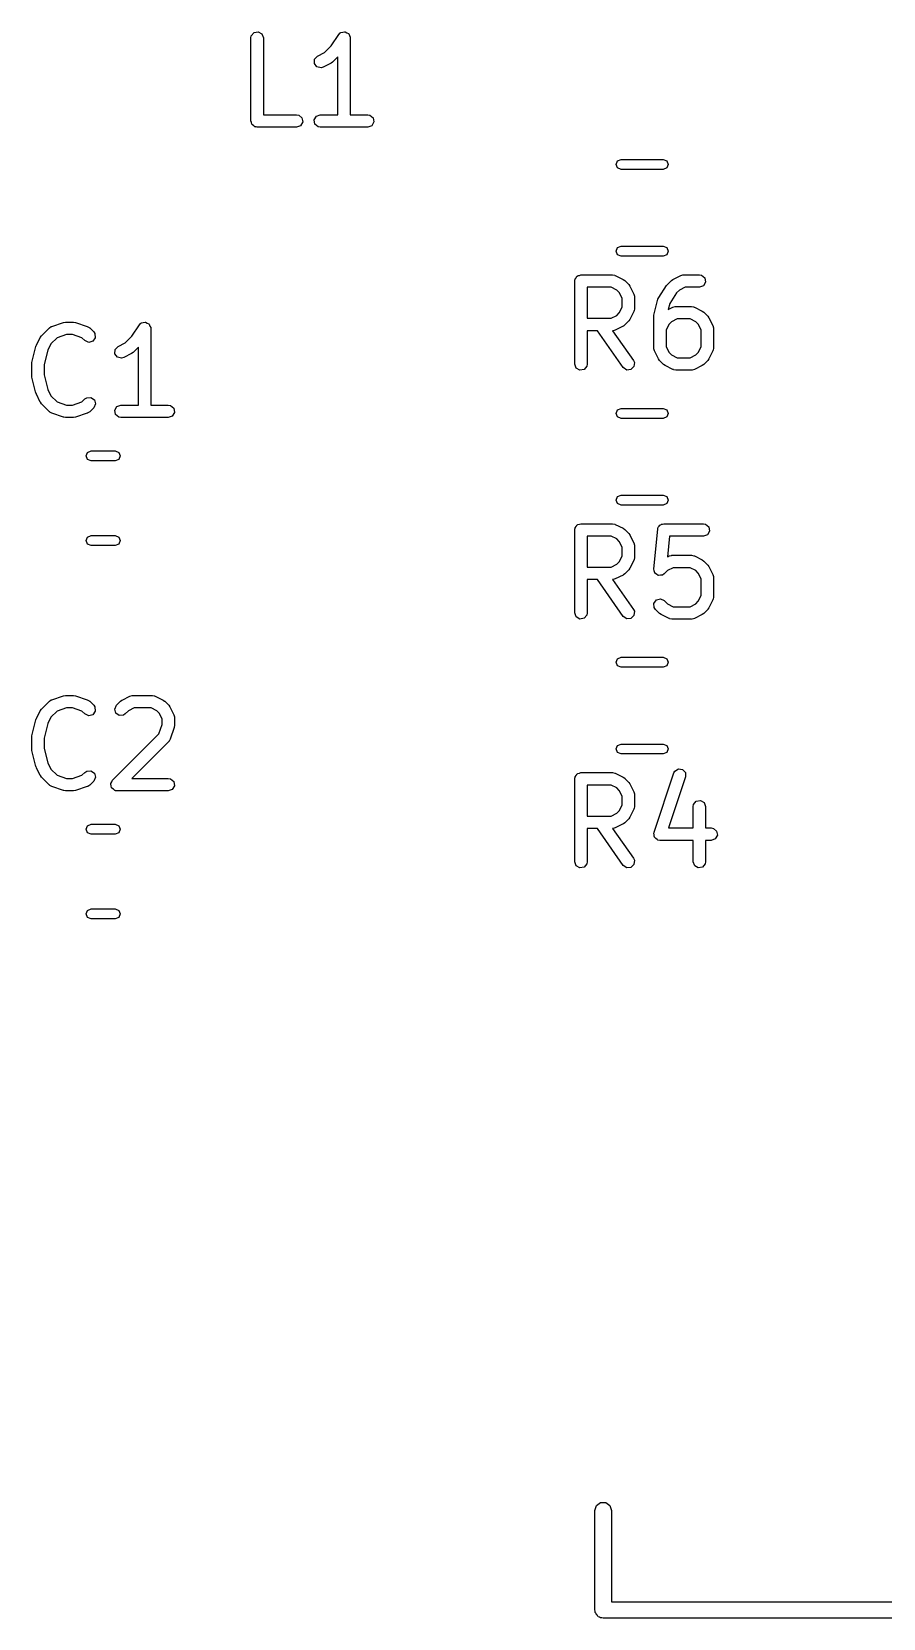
# Model space of a CAD drawing. Extents: x 176 to 201.4, y -110.5 to -70.6.
# Drawn here: x 177.14 to 187.41, y -110.5 to -91.38 of the extents above; entities that cross this region are included whole.
import ezdxf

# ---------------------------------------------------------------- set-up
doc = ezdxf.new("R2010")
doc.units = 0
doc.layers.add('BLACK', color=7, linetype='CONTINUOUS')

msp = doc.modelspace()

# ---------------------------------------------------------------- linework, layer by layer
at = {"layer": 'BLACK', "linetype": 'CONTINUOUS'}
for p, q in [((179.787, -91.4267), (179.82, -91.3874)), ((179.82, -91.3874), (179.87, -91.3785)), ((179.87, -91.3785), (179.915, -91.4042)), ((179.915, -91.4042), (179.932, -91.4524)), ((180.842, -91.4108), (180.86, -91.3919)), ((180.86, -91.3919), (180.864, -91.3907)), ((180.864, -91.3907), (180.867, -91.3874)), ((180.867, -91.3874), (180.889, -91.3836)), ((180.889, -91.3836), (180.91, -91.3775)), ((180.91, -91.3775), (180.914, -91.3793)), ((180.914, -91.3793), (180.918, -91.3785)), ((180.918, -91.3785), (180.937, -91.3894)), ((180.937, -91.3894), (180.957, -91.3981)), ((180.957, -91.3981), (180.958, -91.402)), ((180.958, -91.402), (180.962, -91.4042)), ((180.962, -91.4042), (180.97, -91.4246)), ((179.782, -91.4524), (179.787, -91.4267)), ((179.782, -92.4524), (179.782, -91.4524)), ((179.932, -91.4524), (179.932, -92.3774)), ((180.67, -91.6288), (180.751, -91.5475)), ((180.751, -91.5475), (180.842, -91.4108)), ((180.97, -91.4246), (180.979, -91.4441)), ((180.979, -91.4441), (180.978, -91.4483)), ((180.978, -91.4483), (180.98, -91.4524)), ((180.98, -91.4524), (180.98, -92.3774)), ((180.547, -91.7595), (180.55, -91.7083)), ((180.578, -91.8007), (180.547, -91.7595)), ((180.55, -91.7083), (180.586, -91.671)), ((180.586, -91.671), (180.67, -91.6288)), ((180.748, -91.7576), (180.653, -91.8052)), ((180.749, -91.7564), (180.748, -91.7576)), ((180.767, -91.7435), (180.749, -91.7564)), ((180.83, -91.6811), (180.767, -91.7435)), ((180.83, -92.3774), (180.83, -91.6811)), ((180.628, -91.8126), (180.578, -91.8007)), ((180.653, -91.8052), (180.628, -91.8126)), ((179.789, -92.4707), (179.782, -92.4524)), ((179.792, -92.4899), (179.789, -92.4707)), ((179.797, -92.4942), (179.792, -92.4899)), ((179.8, -92.5006), (179.797, -92.4942)), ((179.817, -92.5103), (179.8, -92.5006)), ((179.831, -92.5229), (179.817, -92.5103)), ((179.841, -92.5246), (179.831, -92.5229)), ((179.844, -92.5262), (179.841, -92.5246)), ((179.847, -92.5257), (179.844, -92.5262)), ((179.857, -92.5274), (179.847, -92.5257)), ((180.333, -92.5274), (179.857, -92.5274)), ((179.932, -92.3774), (180.333, -92.3774)), ((180.333, -92.3774), (180.359, -92.3819)), ((180.382, -92.5098), (180.333, -92.5274)), ((180.359, -92.3819), (180.398, -92.4149)), ((180.407, -92.4654), (180.382, -92.5098)), ((180.398, -92.4149), (180.407, -92.4654)), ((180.545, -92.4394), (180.571, -92.3949)), ((180.554, -92.4899), (180.545, -92.4394)), ((180.593, -92.5229), (180.554, -92.4899)), ((180.571, -92.3949), (180.619, -92.3774)), ((180.619, -92.5274), (180.593, -92.5229)), ((180.619, -92.3774), (180.83, -92.3774)), ((181.19, -92.5274), (180.619, -92.5274)), ((180.98, -92.3774), (181.19, -92.3774)), ((181.19, -92.3774), (181.216, -92.3819)), ((181.239, -92.5098), (181.19, -92.5274)), ((181.216, -92.3819), (181.255, -92.4149)), ((181.264, -92.4654), (181.239, -92.5098)), ((181.255, -92.4149), (181.264, -92.4654)), ((184.185, -92.9775), (184.203, -92.9351)), ((184.203, -92.9351), (184.245, -92.9175)), ((184.245, -92.9175), (184.755, -92.9175)), ((184.755, -92.9175), (184.797, -92.9351)), ((184.797, -92.9351), (184.815, -92.9775)), ((184.203, -93.0199), (184.185, -92.9775)), ((184.245, -93.0375), (184.203, -93.0199)), ((184.755, -93.0375), (184.245, -93.0375)), ((184.797, -93.0199), (184.755, -93.0375)), ((184.815, -92.9775), (184.797, -93.0199)), ((184.185, -94.0225), (184.203, -93.9801)), ((184.203, -94.0649), (184.185, -94.0225)), ((184.203, -93.9801), (184.245, -93.9625)), ((184.245, -94.0825), (184.203, -94.0649)), ((184.245, -93.9625), (184.755, -93.9625)), ((184.755, -94.0825), (184.245, -94.0825)), ((184.755, -93.9625), (184.797, -93.9801)), ((184.797, -94.0649), (184.755, -94.0825)), ((184.797, -93.9801), (184.815, -94.0225)), ((184.815, -94.0225), (184.797, -94.0649)), ((183.687, -94.3824), (183.689, -94.3726)), ((183.687, -95.3824), (183.687, -94.3824)), ((183.688, -94.3694), (183.69, -94.3665)), ((183.689, -94.3726), (183.688, -94.3694)), ((183.69, -94.3665), (183.691, -94.3567)), ((183.691, -94.3567), (183.704, -94.3418)), ((183.704, -94.3418), (183.714, -94.3249)), ((183.714, -94.3249), (183.72, -94.3226)), ((183.72, -94.3226), (183.724, -94.3174)), ((183.724, -94.3174), (183.744, -94.314)), ((183.744, -94.314), (183.762, -94.3074)), ((183.762, -94.3074), (184.143, -94.3074)), ((183.837, -94.4574), (183.837, -94.8312)), ((184.125, -94.4574), (183.837, -94.4574)), ((184.194, -94.4916), (184.125, -94.4574)), ((184.143, -94.3074), (184.169, -94.3119)), ((184.169, -94.3119), (184.172, -94.3148)), ((184.172, -94.3148), (184.176, -94.3153)), ((184.176, -94.3153), (184.272, -94.3629)), ((184.272, -94.3629), (184.29, -94.3763)), ((184.29, -94.3763), (184.291, -94.377)), ((184.291, -94.377), (184.339, -94.4246)), ((184.339, -94.4246), (184.352, -94.443)), ((184.352, -94.443), (184.353, -94.4441)), ((184.353, -94.4441), (184.4, -94.5393)), ((184.7, -94.5789), (184.795, -94.436)), ((184.795, -94.436), (184.803, -94.4278)), ((184.803, -94.4278), (184.804, -94.4246)), ((184.804, -94.4246), (184.852, -94.377)), ((184.852, -94.377), (184.87, -94.3641)), ((184.87, -94.3641), (184.871, -94.3629)), ((184.871, -94.3629), (184.966, -94.3153)), ((185.018, -94.4574), (184.949, -94.4916)), ((184.966, -94.3153), (184.991, -94.3079)), ((184.991, -94.3079), (184.996, -94.3089)), ((184.996, -94.3089), (185, -94.3074)), ((185, -94.3074), (185.19, -94.3074)), ((185.19, -94.4574), (185.018, -94.4574)), ((185.19, -94.3074), (185.216, -94.3119)), ((185.239, -94.4398), (185.19, -94.4574)), ((185.216, -94.3119), (185.255, -94.3449)), ((185.264, -94.3954), (185.239, -94.4398)), ((185.255, -94.3449), (185.264, -94.3954)), ((184.224, -94.522), (184.194, -94.4916)), ((184.258, -94.5906), (184.224, -94.522)), ((184.258, -94.698), (184.258, -94.5906)), ((184.4, -94.5393), (184.408, -94.5643)), ((184.408, -94.5643), (184.407, -94.5686)), ((184.407, -94.5686), (184.408, -94.5729)), ((184.408, -94.5729), (184.408, -94.7157)), ((184.642, -94.7928), (184.689, -94.6023)), ((184.689, -94.6023), (184.699, -94.5793)), ((184.699, -94.5793), (184.7, -94.5789)), ((184.832, -94.6513), (184.813, -94.7254)), ((184.915, -94.5254), (184.832, -94.6513)), ((184.949, -94.4916), (184.915, -94.5254)), ((183.837, -94.8312), (184.125, -94.8312)), ((184.125, -94.8312), (184.194, -94.7969)), ((184.194, -94.7969), (184.224, -94.7665)), ((184.224, -94.7665), (184.258, -94.698)), ((184.353, -94.8445), (184.339, -94.8625)), ((184.4, -94.7493), (184.353, -94.8445)), ((184.401, -94.7448), (184.4, -94.7493)), ((184.404, -94.7414), (184.401, -94.7448)), ((184.408, -94.7157), (184.404, -94.7414)), ((184.639, -94.811), (184.642, -94.7962)), ((184.639, -95.1919), (184.639, -94.811)), ((184.642, -94.7962), (184.642, -94.7928)), ((184.813, -94.7254), (184.871, -94.6963)), ((184.922, -94.8383), (184.854, -94.8726)), ((184.871, -94.6963), (184.896, -94.6888)), ((184.896, -94.6888), (184.901, -94.6899)), ((184.901, -94.6899), (184.905, -94.6883)), ((184.905, -94.6883), (185.095, -94.6883)), ((185.078, -94.8383), (184.922, -94.8383)), ((185.146, -94.8726), (185.078, -94.8383)), ((185.095, -94.6883), (185.121, -94.6929)), ((185.121, -94.6929), (185.124, -94.6957)), ((185.124, -94.6957), (185.129, -94.6963)), ((185.129, -94.6963), (185.224, -94.7439)), ((185.224, -94.7439), (185.242, -94.7572)), ((185.242, -94.7572), (185.244, -94.7579)), ((185.244, -94.7579), (185.291, -94.8055)), ((185.291, -94.8055), (185.304, -94.8239)), ((185.304, -94.8239), (185.305, -94.825)), ((185.305, -94.825), (185.353, -94.9203)), ((177.256, -95.0422), (177.352, -94.947)), ((177.352, -94.947), (177.373, -94.932)), ((177.373, -94.932), (177.378, -94.9316)), ((177.378, -94.9316), (177.381, -94.9288)), ((177.381, -94.9288), (177.524, -94.8812)), ((177.56, -95.0274), (177.445, -95.0656)), ((177.524, -94.8812), (177.546, -94.8779)), ((177.546, -94.8779), (177.548, -94.8774)), ((177.548, -94.8774), (177.643, -94.8774)), ((177.631, -95.0274), (177.56, -95.0274)), ((177.745, -95.0656), (177.631, -95.0274)), ((177.643, -94.8774), (177.665, -94.8813)), ((177.665, -94.8813), (177.667, -94.8812)), ((177.667, -94.8812), (177.809, -94.9288)), ((177.809, -94.9288), (177.832, -94.9413)), ((177.832, -94.9413), (177.835, -94.9451)), ((177.835, -94.9451), (177.839, -94.947)), ((177.839, -94.947), (177.886, -94.9946)), ((177.886, -94.9946), (177.901, -95.0159)), ((177.901, -95.0159), (177.906, -95.067)), ((178.346, -95.0475), (178.438, -94.9108)), ((178.438, -94.9108), (178.456, -94.8919)), ((178.456, -94.8919), (178.46, -94.8907)), ((178.46, -94.8907), (178.463, -94.8874)), ((178.463, -94.8874), (178.484, -94.8836)), ((178.484, -94.8836), (178.505, -94.8775)), ((178.505, -94.8775), (178.509, -94.8793)), ((178.509, -94.8793), (178.513, -94.8785)), ((178.513, -94.8785), (178.532, -94.8894)), ((178.532, -94.8894), (178.552, -94.8981)), ((178.552, -94.8981), (178.554, -94.902)), ((178.554, -94.902), (178.557, -94.9042)), ((178.557, -94.9042), (178.565, -94.9246)), ((178.565, -94.9246), (178.575, -94.9441)), ((178.575, -94.9441), (178.574, -94.9483)), ((178.574, -94.9483), (178.575, -94.9524)), ((178.575, -94.9524), (178.575, -95.8774)), ((183.961, -94.9812), (183.837, -94.9812)), ((183.837, -94.9812), (183.837, -95.3824)), ((184.272, -95.4254), (183.961, -94.9812)), ((184.147, -94.9797), (184.144, -94.9808)), ((184.144, -94.9808), (184.395, -95.3394)), ((184.151, -94.9807), (184.147, -94.9797)), ((184.176, -94.9733), (184.151, -94.9807)), ((184.272, -94.9257), (184.176, -94.9733)), ((184.273, -94.9245), (184.272, -94.9257)), ((184.291, -94.9116), (184.273, -94.9245)), ((184.339, -94.864), (184.291, -94.9116)), ((184.339, -94.8625), (184.339, -94.864)), ((184.824, -94.903), (184.789, -94.9715)), ((184.789, -94.9715), (184.789, -95.1742)), ((184.854, -94.8726), (184.824, -94.903)), ((185.176, -94.903), (185.146, -94.8726)), ((185.211, -94.9715), (185.176, -94.903)), ((185.211, -95.1742), (185.211, -94.9715)), ((185.353, -94.9203), (185.36, -94.9452)), ((185.36, -94.9452), (185.359, -94.9496)), ((185.359, -94.9496), (185.361, -94.9538)), ((185.361, -94.9538), (185.361, -95.1919)), ((177.142, -95.3628), (177.189, -95.1723)), ((177.189, -95.1723), (177.194, -95.1605)), ((177.194, -95.1605), (177.195, -95.1569)), ((177.195, -95.1569), (177.242, -95.0617)), ((177.242, -95.0617), (177.256, -95.0437)), ((177.256, -95.0437), (177.256, -95.0422)), ((177.333, -95.2167), (177.289, -95.3902)), ((177.371, -95.1397), (177.333, -95.2167)), ((177.445, -95.0656), (177.371, -95.1397)), ((177.78, -95.1007), (177.745, -95.0656)), ((177.827, -95.1223), (177.78, -95.1007)), ((177.876, -95.1091), (177.827, -95.1223)), ((177.906, -95.067), (177.876, -95.1091)), ((178.142, -95.2595), (178.145, -95.2083)), ((178.145, -95.2083), (178.181, -95.171)), ((178.181, -95.171), (178.265, -95.1288)), ((178.265, -95.1288), (178.346, -95.0475)), ((178.425, -95.1811), (178.363, -95.2435)), ((178.425, -95.8774), (178.425, -95.1811)), ((184.641, -95.1961), (184.639, -95.1919)), ((184.64, -95.2005), (184.641, -95.1961)), ((184.647, -95.2254), (184.64, -95.2005)), ((184.695, -95.3207), (184.647, -95.2254)), ((184.789, -95.1742), (184.824, -95.2427)), ((185.176, -95.2427), (185.211, -95.1742)), ((185.353, -95.2254), (185.305, -95.3207)), ((185.356, -95.2176), (185.353, -95.221)), ((185.353, -95.221), (185.353, -95.2254)), ((185.361, -95.1919), (185.356, -95.2176)), ((177.139, -95.381), (177.142, -95.3662)), ((177.139, -95.5238), (177.139, -95.381)), ((177.142, -95.3662), (177.142, -95.3628)), ((177.289, -95.3902), (177.289, -95.5146)), ((178.173, -95.3007), (178.142, -95.2595)), ((178.223, -95.3126), (178.173, -95.3007)), ((178.248, -95.3052), (178.223, -95.3126)), ((178.343, -95.2576), (178.248, -95.3052)), ((178.344, -95.2564), (178.343, -95.2576)), ((178.363, -95.2435), (178.344, -95.2564)), ((183.704, -95.4306), (183.687, -95.3824)), ((183.832, -95.408), (183.799, -95.4473)), ((183.837, -95.3824), (183.832, -95.408)), ((184.401, -95.4141), (184.365, -95.4504)), ((184.395, -95.3394), (184.406, -95.363)), ((184.406, -95.363), (184.401, -95.4141)), ((184.696, -95.3218), (184.695, -95.3207)), ((184.709, -95.3402), (184.696, -95.3218)), ((184.756, -95.3878), (184.709, -95.3402)), ((184.758, -95.3885), (184.756, -95.3878)), ((184.776, -95.4018), (184.758, -95.3885)), ((184.871, -95.4495), (184.776, -95.4018)), ((184.824, -95.2427), (184.854, -95.2731)), ((184.854, -95.2731), (184.922, -95.3074)), ((184.922, -95.3074), (185.078, -95.3074)), ((185.078, -95.3074), (185.146, -95.2731)), ((185.224, -95.4018), (185.129, -95.4495)), ((185.146, -95.2731), (185.176, -95.2427)), ((185.225, -95.4007), (185.224, -95.4018)), ((185.244, -95.3878), (185.225, -95.4007)), ((185.291, -95.3402), (185.244, -95.3878)), ((185.292, -95.3387), (185.291, -95.3402)), ((185.305, -95.3207), (185.292, -95.3387)), ((177.14, -95.5271), (177.139, -95.5238)), ((177.142, -95.542), (177.14, -95.5271)), ((177.189, -95.7325), (177.142, -95.542)), ((177.289, -95.5146), (177.333, -95.6881)), ((183.749, -95.4562), (183.704, -95.4306)), ((183.799, -95.4473), (183.749, -95.4562)), ((184.314, -95.4548), (184.272, -95.4254)), ((184.365, -95.4504), (184.314, -95.4548)), ((184.876, -95.45), (184.871, -95.4495)), ((184.879, -95.4529), (184.876, -95.45)), ((184.905, -95.4574), (184.879, -95.4529)), ((185.095, -95.4574), (184.905, -95.4574)), ((185.099, -95.4558), (185.095, -95.4574)), ((185.104, -95.4569), (185.099, -95.4558)), ((185.129, -95.4495), (185.104, -95.4569)), ((177.191, -95.7354), (177.189, -95.7325)), ((177.195, -95.7478), (177.191, -95.7354)), ((177.242, -95.8431), (177.195, -95.7478)), ((177.333, -95.6881), (177.371, -95.7651)), ((177.371, -95.7651), (177.445, -95.8392)), ((177.78, -95.8041), (177.802, -95.7892)), ((177.802, -95.7892), (177.853, -95.7847)), ((177.853, -95.7847), (177.895, -95.8141)), ((177.244, -95.8442), (177.242, -95.8431)), ((177.256, -95.8626), (177.244, -95.8442)), ((177.352, -95.9578), (177.256, -95.8626)), ((177.356, -95.9597), (177.352, -95.9578)), ((177.358, -95.9635), (177.356, -95.9597)), ((177.381, -95.9759), (177.358, -95.9635)), ((177.524, -96.0235), (177.381, -95.9759)), ((177.445, -95.8392), (177.56, -95.8774)), ((177.56, -95.8774), (177.631, -95.8774)), ((177.631, -95.8774), (177.745, -95.8392)), ((177.809, -95.9759), (177.667, -96.0235)), ((177.745, -95.8392), (177.78, -95.8041)), ((177.813, -95.9731), (177.809, -95.9759)), ((177.817, -95.9727), (177.813, -95.9731)), ((177.839, -95.9578), (177.817, -95.9727)), ((177.886, -95.9102), (177.839, -95.9578)), ((177.908, -95.8637), (177.886, -95.9102)), ((177.895, -95.8141), (177.908, -95.8637)), ((178.14, -95.9394), (178.166, -95.8949)), ((178.149, -95.9899), (178.14, -95.9394)), ((178.189, -96.0229), (178.149, -95.9899)), ((178.166, -95.8949), (178.214, -95.8774)), ((178.214, -95.8774), (178.425, -95.8774)), ((178.575, -95.8774), (178.786, -95.8774)), ((178.786, -95.8774), (178.811, -95.8819)), ((178.811, -95.8819), (178.851, -95.9149)), ((178.86, -95.9654), (178.834, -96.0098)), ((178.851, -95.9149), (178.86, -95.9654)), ((184.185, -95.9775), (184.203, -95.9351)), ((184.203, -96.0199), (184.185, -95.9775)), ((184.203, -95.9351), (184.245, -95.9175)), ((184.245, -95.9175), (184.755, -95.9175)), ((184.755, -95.9175), (184.797, -95.9351)), ((184.797, -95.9351), (184.815, -95.9775)), ((184.815, -95.9775), (184.797, -96.0199)), ((177.526, -96.0235), (177.524, -96.0235)), ((177.548, -96.0274), (177.526, -96.0235)), ((177.643, -96.0274), (177.548, -96.0274)), ((177.644, -96.0268), (177.643, -96.0274)), ((177.667, -96.0235), (177.644, -96.0268)), ((178.214, -96.0274), (178.189, -96.0229)), ((178.786, -96.0274), (178.214, -96.0274)), ((178.834, -96.0098), (178.786, -96.0274)), ((184.245, -96.0375), (184.203, -96.0199)), ((184.755, -96.0375), (184.245, -96.0375)), ((184.797, -96.0199), (184.755, -96.0375)), ((177.794, -96.49), (177.811, -96.4476)), ((177.811, -96.5324), (177.794, -96.49)), ((177.811, -96.4476), (177.854, -96.43)), ((177.854, -96.55), (177.811, -96.5324)), ((177.854, -96.43), (178.146, -96.43)), ((178.146, -96.55), (177.854, -96.55)), ((178.146, -96.43), (178.189, -96.4476)), ((178.189, -96.5324), (178.146, -96.55)), ((178.189, -96.4476), (178.206, -96.49)), ((178.206, -96.49), (178.189, -96.5324)), ((184.185, -97.0225), (184.203, -96.9801)), ((184.203, -97.0649), (184.185, -97.0225)), ((184.203, -96.9801), (184.245, -96.9625)), ((184.245, -97.0825), (184.203, -97.0649)), ((184.245, -96.9625), (184.755, -96.9625)), ((184.755, -97.0825), (184.245, -97.0825)), ((184.755, -96.9625), (184.797, -96.9801)), ((184.797, -97.0649), (184.755, -97.0825)), ((184.797, -96.9801), (184.815, -97.0225)), ((184.815, -97.0225), (184.797, -97.0649)), ((183.704, -97.3418), (183.714, -97.3249)), ((183.714, -97.3249), (183.72, -97.3226)), ((183.72, -97.3226), (183.724, -97.3174)), ((183.724, -97.3174), (183.744, -97.314)), ((183.744, -97.314), (183.762, -97.3074)), ((183.762, -97.3074), (184.143, -97.3074)), ((184.143, -97.3074), (184.169, -97.3119)), ((184.169, -97.3119), (184.172, -97.3148)), ((184.172, -97.3148), (184.176, -97.3153)), ((184.176, -97.3153), (184.272, -97.3629)), ((184.706, -97.3387), (184.714, -97.3249)), ((184.714, -97.3249), (184.724, -97.3213)), ((184.724, -97.3213), (184.731, -97.314)), ((184.731, -97.314), (184.747, -97.3128)), ((184.747, -97.3128), (184.762, -97.3074)), ((184.762, -97.3074), (185.238, -97.3074)), ((185.238, -97.3074), (185.264, -97.3119)), ((185.264, -97.3119), (185.303, -97.3449)), ((177.794, -97.51), (177.811, -97.4676)), ((177.811, -97.5524), (177.794, -97.51)), ((177.811, -97.4676), (177.854, -97.45)), ((177.854, -97.45), (178.146, -97.45)), ((178.146, -97.45), (178.189, -97.4676)), ((178.189, -97.4676), (178.206, -97.51)), ((178.206, -97.51), (178.189, -97.5524)), ((183.687, -97.3824), (183.689, -97.3726)), ((183.687, -98.3824), (183.687, -97.3824)), ((183.688, -97.3694), (183.69, -97.3665)), ((183.689, -97.3726), (183.688, -97.3694)), ((183.69, -97.3665), (183.691, -97.3567)), ((183.691, -97.3567), (183.704, -97.3418)), ((183.837, -97.4574), (183.837, -97.8312)), ((184.125, -97.4574), (183.837, -97.4574)), ((184.194, -97.4916), (184.125, -97.4574)), ((184.224, -97.522), (184.194, -97.4916)), ((184.258, -97.5906), (184.224, -97.522)), ((184.272, -97.3629), (184.29, -97.3763)), ((184.29, -97.3763), (184.291, -97.377)), ((184.291, -97.377), (184.339, -97.4246)), ((184.339, -97.4246), (184.352, -97.443)), ((184.352, -97.443), (184.353, -97.4441)), ((184.353, -97.4441), (184.4, -97.5393)), ((184.64, -97.8511), (184.687, -97.3749)), ((184.687, -97.3749), (184.688, -97.3711)), ((184.688, -97.3694), (184.69, -97.3667)), ((184.688, -97.3711), (184.688, -97.3694)), ((184.69, -97.3667), (184.694, -97.3498)), ((184.694, -97.3498), (184.706, -97.3387)), ((184.83, -97.4574), (184.805, -97.7056)), ((185.238, -97.4574), (184.83, -97.4574)), ((185.286, -97.4398), (185.238, -97.4574)), ((185.312, -97.3954), (185.286, -97.4398)), ((185.303, -97.3449), (185.312, -97.3954)), ((177.854, -97.57), (177.811, -97.5524)), ((178.146, -97.57), (177.854, -97.57)), ((178.189, -97.5524), (178.146, -97.57)), ((184.224, -97.7665), (184.258, -97.698)), ((184.258, -97.698), (184.258, -97.5906)), ((184.4, -97.5393), (184.408, -97.5643)), ((184.408, -97.7157), (184.404, -97.7414)), ((184.408, -97.5643), (184.407, -97.5686)), ((184.407, -97.5686), (184.408, -97.5729)), ((184.408, -97.5729), (184.408, -97.7157)), ((184.805, -97.7056), (184.824, -97.6963)), ((184.824, -97.6963), (184.849, -97.6888)), ((184.849, -97.6888), (184.853, -97.6899)), ((184.853, -97.6899), (184.857, -97.6883)), ((184.857, -97.6883), (185.095, -97.6883)), ((185.095, -97.6883), (185.121, -97.6929)), ((185.121, -97.6929), (185.124, -97.6957)), ((185.124, -97.6957), (185.129, -97.6963)), ((185.129, -97.6963), (185.224, -97.7439)), ((183.837, -97.8312), (184.125, -97.8312)), ((184.125, -97.8312), (184.194, -97.7969)), ((184.194, -97.7969), (184.224, -97.7665)), ((184.339, -97.864), (184.291, -97.9116)), ((184.353, -97.8445), (184.339, -97.8625)), ((184.339, -97.8625), (184.339, -97.864)), ((184.4, -97.7493), (184.353, -97.8445)), ((184.401, -97.7448), (184.4, -97.7493)), ((184.404, -97.7414), (184.401, -97.7448)), ((184.64, -97.8516), (184.64, -97.8511)), ((184.64, -97.852), (184.64, -97.8516)), ((184.646, -97.8764), (184.64, -97.852)), ((184.652, -97.9008), (184.646, -97.8764)), ((184.653, -97.9011), (184.652, -97.9008)), ((184.653, -97.9016), (184.653, -97.9011)), ((184.673, -97.916), (184.653, -97.9016)), ((184.806, -97.8726), (184.767, -97.9116)), ((184.875, -97.8383), (184.806, -97.8726)), ((185.078, -97.8383), (184.875, -97.8383)), ((185.146, -97.8726), (185.078, -97.8383)), ((185.176, -97.903), (185.146, -97.8726)), ((185.211, -97.9715), (185.176, -97.903)), ((185.224, -97.7439), (185.242, -97.7572)), ((185.242, -97.7572), (185.244, -97.7579)), ((185.244, -97.7579), (185.291, -97.8055)), ((185.291, -97.8055), (185.304, -97.8239)), ((185.304, -97.8239), (185.305, -97.825)), ((185.305, -97.825), (185.353, -97.9203)), ((183.961, -97.9812), (183.837, -97.9812)), ((183.837, -97.9812), (183.837, -98.3824)), ((184.272, -98.4254), (183.961, -97.9812)), ((184.147, -97.9797), (184.144, -97.9808)), ((184.144, -97.9808), (184.395, -98.3394)), ((184.151, -97.9807), (184.147, -97.9797)), ((184.176, -97.9733), (184.151, -97.9807)), ((184.272, -97.9257), (184.176, -97.9733)), ((184.273, -97.9245), (184.272, -97.9257)), ((184.291, -97.9116), (184.273, -97.9245)), ((184.694, -97.9308), (184.673, -97.916)), ((184.695, -97.931), (184.694, -97.9307)), ((184.694, -97.9307), (184.694, -97.9308)), ((184.72, -97.9288), (184.695, -97.931)), ((184.745, -97.9269), (184.72, -97.9288)), ((184.746, -97.9265), (184.745, -97.9266)), ((184.745, -97.9266), (184.745, -97.9269)), ((184.767, -97.9116), (184.746, -97.9265)), ((185.211, -98.1742), (185.211, -97.9715)), ((185.353, -97.9203), (185.36, -97.9452)), ((185.36, -97.9452), (185.359, -97.9496)), ((185.359, -97.9496), (185.361, -97.9538)), ((185.361, -97.9538), (185.361, -98.1919)), ((184.642, -98.2677), (184.671, -98.2257)), ((184.646, -98.3188), (184.642, -98.2677)), ((184.671, -98.2257), (184.721, -98.2124)), ((184.721, -98.2124), (184.767, -98.2341)), ((184.767, -98.2341), (184.806, -98.2731)), ((184.806, -98.2731), (184.875, -98.3074)), ((185.078, -98.3074), (185.146, -98.2731)), ((185.146, -98.2731), (185.176, -98.2427)), ((185.176, -98.2427), (185.211, -98.1742)), ((185.353, -98.2254), (185.305, -98.3207)), ((185.356, -98.2176), (185.353, -98.221)), ((185.353, -98.221), (185.353, -98.2254)), ((185.361, -98.1919), (185.356, -98.2176)), ((183.704, -98.4306), (183.687, -98.3824)), ((183.749, -98.4562), (183.704, -98.4306)), ((183.799, -98.4473), (183.749, -98.4562)), ((183.832, -98.408), (183.799, -98.4473)), ((183.837, -98.3824), (183.832, -98.408)), ((184.314, -98.4548), (184.272, -98.4254)), ((184.365, -98.4504), (184.314, -98.4548)), ((184.401, -98.4141), (184.365, -98.4504)), ((184.395, -98.3394), (184.406, -98.363)), ((184.406, -98.363), (184.401, -98.4141)), ((184.661, -98.3402), (184.646, -98.3188)), ((184.709, -98.3878), (184.661, -98.3402)), ((184.71, -98.3885), (184.709, -98.3878)), ((184.728, -98.4018), (184.71, -98.3885)), ((184.824, -98.4495), (184.728, -98.4018)), ((184.828, -98.45), (184.824, -98.4495)), ((184.831, -98.4529), (184.828, -98.45)), ((184.857, -98.4574), (184.831, -98.4529)), ((185.095, -98.4574), (184.857, -98.4574)), ((184.875, -98.3074), (185.078, -98.3074)), ((185.099, -98.4558), (185.095, -98.4574)), ((185.104, -98.4569), (185.099, -98.4558)), ((185.129, -98.4495), (185.104, -98.4569)), ((185.224, -98.4018), (185.129, -98.4495)), ((185.225, -98.4007), (185.224, -98.4018)), ((185.244, -98.3878), (185.225, -98.4007)), ((185.291, -98.3402), (185.244, -98.3878)), ((185.292, -98.3387), (185.291, -98.3402)), ((185.305, -98.3207), (185.292, -98.3387)), ((184.185, -98.9775), (184.203, -98.9351)), ((184.203, -99.0199), (184.185, -98.9775)), ((184.203, -98.9351), (184.245, -98.9175)), ((184.245, -99.0375), (184.203, -99.0199)), ((184.245, -98.9175), (184.755, -98.9175)), ((184.755, -99.0375), (184.245, -99.0375)), ((184.755, -98.9175), (184.797, -98.9351)), ((184.797, -99.0199), (184.755, -99.0375)), ((184.797, -98.9351), (184.815, -98.9775)), ((184.815, -98.9775), (184.797, -99.0199)), ((177.352, -99.447), (177.373, -99.432)), ((177.373, -99.432), (177.378, -99.4316)), ((177.378, -99.4316), (177.381, -99.4288)), ((177.381, -99.4288), (177.524, -99.3812)), ((177.524, -99.3812), (177.546, -99.3779)), ((177.546, -99.3779), (177.548, -99.3774)), ((177.548, -99.3774), (177.643, -99.3774)), ((177.643, -99.3774), (177.665, -99.3813)), ((177.665, -99.3813), (177.667, -99.3812)), ((177.667, -99.3812), (177.809, -99.4288)), ((177.809, -99.4288), (177.832, -99.4413)), ((178.209, -99.447), (178.227, -99.4341)), ((178.227, -99.4341), (178.228, -99.4329)), ((178.228, -99.4329), (178.324, -99.3853)), ((178.324, -99.3853), (178.349, -99.3779)), ((178.349, -99.3779), (178.353, -99.3789)), ((178.353, -99.3789), (178.357, -99.3774)), ((178.357, -99.3774), (178.595, -99.3774)), ((178.595, -99.3774), (178.621, -99.3819)), ((178.621, -99.3819), (178.624, -99.3848)), ((178.624, -99.3848), (178.629, -99.3853)), ((178.629, -99.3853), (178.724, -99.4329)), ((178.724, -99.4329), (178.742, -99.4463)), ((177.195, -99.6569), (177.242, -99.5617)), ((177.242, -99.5617), (177.256, -99.5437)), ((177.256, -99.5422), (177.352, -99.447)), ((177.256, -99.5437), (177.256, -99.5422)), ((177.445, -99.5656), (177.371, -99.6397)), ((177.56, -99.5274), (177.445, -99.5656)), ((177.631, -99.5274), (177.56, -99.5274)), ((177.745, -99.5656), (177.631, -99.5274)), ((177.78, -99.6007), (177.745, -99.5656)), ((177.827, -99.6223), (177.78, -99.6007)), ((177.876, -99.6091), (177.827, -99.6223)), ((177.832, -99.4413), (177.835, -99.4451)), ((177.835, -99.4451), (177.839, -99.447)), ((177.839, -99.447), (177.886, -99.4946)), ((177.906, -99.567), (177.876, -99.6091)), ((177.886, -99.4946), (177.901, -99.5159)), ((177.901, -99.5159), (177.906, -99.567)), ((178.14, -99.5411), (178.161, -99.4946)), ((178.153, -99.5906), (178.14, -99.5411)), ((178.195, -99.6201), (178.153, -99.5906)), ((178.161, -99.4946), (178.209, -99.447)), ((178.246, -99.6156), (178.195, -99.6201)), ((178.267, -99.6007), (178.246, -99.6156)), ((178.306, -99.5616), (178.267, -99.6007)), ((178.375, -99.5274), (178.306, -99.5616)), ((178.578, -99.5274), (178.375, -99.5274)), ((178.646, -99.5616), (178.578, -99.5274)), ((178.676, -99.592), (178.646, -99.5616)), ((178.711, -99.6606), (178.676, -99.592)), ((178.742, -99.4463), (178.744, -99.447)), ((178.744, -99.447), (178.791, -99.4946)), ((178.791, -99.4946), (178.804, -99.513)), ((178.804, -99.513), (178.805, -99.5141)), ((178.805, -99.5141), (178.853, -99.6093)), ((178.853, -99.6093), (178.86, -99.6343)), ((177.142, -99.8628), (177.189, -99.6723)), ((177.189, -99.6723), (177.194, -99.6605)), ((177.194, -99.6605), (177.195, -99.6569)), ((177.333, -99.7167), (177.289, -99.8902)), ((177.371, -99.6397), (177.333, -99.7167)), ((178.673, -99.8404), (178.711, -99.7259)), ((178.711, -99.7259), (178.711, -99.6606)), ((178.857, -99.7618), (178.809, -99.9047)), ((178.861, -99.7381), (178.857, -99.7602)), ((178.857, -99.7602), (178.857, -99.7618)), ((178.86, -99.6343), (178.859, -99.6386)), ((178.859, -99.6386), (178.861, -99.6429)), ((178.861, -99.6429), (178.861, -99.7381)), ((177.139, -99.881), (177.142, -99.8662)), ((177.139, -100.024), (177.139, -99.881)), ((177.142, -99.8662), (177.142, -99.8628)), ((177.289, -99.8902), (177.289, -100.015)), ((178.114, -100.399), (178.673, -99.8404)), ((178.791, -99.934), (178.348, -100.377)), ((178.793, -99.9299), (178.791, -99.934)), ((178.797, -99.9276), (178.793, -99.9299)), ((178.809, -99.9047), (178.797, -99.9276)), ((184.185, -100.022), (184.203, -99.9801)), ((184.203, -99.9801), (184.245, -99.9625)), ((184.245, -99.9625), (184.755, -99.9625)), ((184.755, -99.9625), (184.797, -99.9801)), ((184.797, -99.9801), (184.815, -100.022)), ((177.14, -100.027), (177.139, -100.024)), ((177.142, -100.042), (177.14, -100.027)), ((177.189, -100.232), (177.142, -100.042)), ((177.289, -100.015), (177.333, -100.188)), ((177.333, -100.188), (177.371, -100.265)), ((184.203, -100.065), (184.185, -100.022)), ((184.245, -100.082), (184.203, -100.065)), ((184.755, -100.082), (184.245, -100.082)), ((184.797, -100.065), (184.755, -100.082)), ((184.815, -100.022), (184.797, -100.065)), ((177.191, -100.235), (177.189, -100.232)), ((177.195, -100.248), (177.191, -100.235)), ((177.242, -100.343), (177.195, -100.248)), ((177.244, -100.344), (177.242, -100.343)), ((177.256, -100.363), (177.244, -100.344)), ((177.352, -100.458), (177.256, -100.363)), ((177.371, -100.265), (177.445, -100.339)), ((177.445, -100.339), (177.56, -100.377)), ((177.56, -100.377), (177.631, -100.377)), ((177.631, -100.377), (177.745, -100.339)), ((177.745, -100.339), (177.78, -100.304)), ((177.78, -100.304), (177.802, -100.289)), ((177.802, -100.289), (177.853, -100.285)), ((177.853, -100.285), (177.895, -100.314)), ((177.908, -100.364), (177.886, -100.41)), ((177.895, -100.314), (177.908, -100.364)), ((178.348, -100.377), (178.786, -100.377)), ((178.786, -100.377), (178.811, -100.382)), ((178.811, -100.382), (178.851, -100.415)), ((183.687, -100.382), (183.689, -100.373)), ((183.687, -101.382), (183.687, -100.382)), ((183.688, -100.369), (183.69, -100.366)), ((183.689, -100.373), (183.688, -100.369)), ((183.69, -100.366), (183.691, -100.357)), ((183.691, -100.357), (183.704, -100.342)), ((183.704, -100.342), (183.714, -100.325)), ((183.714, -100.325), (183.72, -100.323)), ((183.72, -100.323), (183.724, -100.317)), ((183.724, -100.317), (183.744, -100.314)), ((183.744, -100.314), (183.762, -100.307)), ((183.762, -100.307), (184.143, -100.307)), ((184.143, -100.307), (184.169, -100.312)), ((184.169, -100.312), (184.172, -100.315)), ((184.172, -100.315), (184.176, -100.315)), ((184.176, -100.315), (184.272, -100.363)), ((184.272, -100.363), (184.29, -100.376)), ((184.29, -100.376), (184.291, -100.377)), ((184.291, -100.377), (184.339, -100.425)), ((184.643, -101.025), (184.881, -100.311)), ((185.024, -100.358), (184.818, -100.974)), ((184.881, -100.311), (184.894, -100.288)), ((184.894, -100.288), (184.937, -100.261)), ((184.937, -100.261), (184.988, -100.269)), ((184.988, -100.269), (185.022, -100.307)), ((185.022, -100.307), (185.024, -100.358)), ((177.356, -100.46), (177.352, -100.458)), ((177.358, -100.464), (177.356, -100.46)), ((177.381, -100.476), (177.358, -100.464)), ((177.524, -100.524), (177.381, -100.476)), ((177.526, -100.523), (177.524, -100.524)), ((177.548, -100.527), (177.526, -100.523)), ((177.643, -100.527), (177.548, -100.527)), ((177.644, -100.527), (177.643, -100.527)), ((177.667, -100.524), (177.644, -100.527)), ((177.809, -100.476), (177.667, -100.524)), ((177.813, -100.473), (177.809, -100.476)), ((177.817, -100.473), (177.813, -100.473)), ((177.839, -100.458), (177.817, -100.473)), ((177.886, -100.41), (177.839, -100.458)), ((178.092, -100.446), (178.093, -100.443)), ((178.098, -100.468), (178.092, -100.446)), ((178.093, -100.439), (178.104, -100.42)), ((178.093, -100.443), (178.093, -100.439)), ((178.102, -100.49), (178.098, -100.468)), ((178.104, -100.492), (178.102, -100.49)), ((178.104, -100.42), (178.114, -100.399)), ((178.105, -100.495), (178.104, -100.492)), ((178.124, -100.508), (178.105, -100.495)), ((178.141, -100.523), (178.124, -100.508)), ((178.146, -100.524), (178.141, -100.523)), ((178.147, -100.525), (178.146, -100.524)), ((178.151, -100.525), (178.147, -100.525)), ((178.167, -100.527), (178.151, -100.525)), ((178.786, -100.527), (178.167, -100.527)), ((178.834, -100.51), (178.786, -100.527)), ((178.86, -100.465), (178.834, -100.51)), ((178.851, -100.415), (178.86, -100.465)), ((183.837, -100.457), (183.837, -100.831)), ((184.125, -100.457), (183.837, -100.457)), ((184.194, -100.492), (184.125, -100.457)), ((184.224, -100.522), (184.194, -100.492)), ((184.258, -100.591), (184.224, -100.522)), ((184.339, -100.425), (184.352, -100.443)), ((184.352, -100.443), (184.353, -100.444)), ((184.353, -100.444), (184.4, -100.539)), ((184.4, -100.539), (184.408, -100.564)), ((184.408, -100.564), (184.407, -100.569)), ((184.407, -100.569), (184.408, -100.573)), ((184.408, -100.573), (184.408, -100.716)), ((184.194, -100.797), (184.224, -100.767)), ((184.224, -100.767), (184.258, -100.698)), ((184.258, -100.698), (184.258, -100.591)), ((184.4, -100.749), (184.353, -100.844)), ((184.401, -100.745), (184.4, -100.749)), ((184.404, -100.741), (184.401, -100.745)), ((184.408, -100.716), (184.404, -100.741)), ((185.115, -100.716), (185.12, -100.69)), ((185.115, -100.974), (185.115, -100.716)), ((185.12, -100.69), (185.153, -100.651)), ((185.153, -100.651), (185.203, -100.642)), ((185.203, -100.642), (185.248, -100.668)), ((185.248, -100.668), (185.265, -100.716)), ((185.265, -100.716), (185.265, -100.974)), ((177.794, -100.99), (177.811, -100.948)), ((177.811, -100.948), (177.854, -100.93)), ((177.854, -100.93), (178.146, -100.93)), ((178.146, -100.93), (178.189, -100.948)), ((178.189, -100.948), (178.206, -100.99)), ((183.837, -100.831), (184.125, -100.831)), ((184.125, -100.831), (184.194, -100.797)), ((184.272, -100.926), (184.176, -100.973)), ((184.273, -100.924), (184.272, -100.926)), ((184.291, -100.912), (184.273, -100.924)), ((184.339, -100.864), (184.291, -100.912)), ((184.353, -100.844), (184.339, -100.863)), ((184.339, -100.863), (184.339, -100.864)), ((177.811, -101.032), (177.794, -100.99)), ((177.854, -101.05), (177.811, -101.032)), ((178.146, -101.05), (177.854, -101.05)), ((178.189, -101.032), (178.146, -101.05)), ((178.206, -100.99), (178.189, -101.032)), ((183.961, -100.981), (183.837, -100.981)), ((183.837, -100.981), (183.837, -101.382)), ((184.272, -101.425), (183.961, -100.981)), ((184.147, -100.98), (184.144, -100.981)), ((184.144, -100.981), (184.395, -101.339)), ((184.151, -100.981), (184.147, -100.98)), ((184.176, -100.973), (184.151, -100.981)), ((184.64, -101.036), (184.643, -101.031)), ((184.644, -101.056), (184.64, -101.036)), ((184.643, -101.031), (184.643, -101.025)), ((184.645, -101.077), (184.644, -101.056)), ((184.648, -101.081), (184.645, -101.077)), ((184.649, -101.087), (184.648, -101.081)), ((184.665, -101.1), (184.649, -101.087)), ((184.679, -101.115), (184.665, -101.1)), ((184.684, -101.116), (184.679, -101.115)), ((184.689, -101.12), (184.684, -101.116)), ((184.714, -101.124), (184.689, -101.12)), ((185.115, -101.124), (184.714, -101.124)), ((184.818, -100.974), (185.115, -100.974)), ((185.115, -101.382), (185.115, -101.124)), ((185.265, -100.974), (185.333, -100.974)), ((185.333, -101.124), (185.265, -101.124)), ((185.265, -101.124), (185.265, -101.382)), ((185.333, -100.974), (185.359, -100.979)), ((185.382, -101.106), (185.333, -101.124)), ((185.359, -100.979), (185.398, -101.012)), ((185.407, -101.062), (185.382, -101.106)), ((185.398, -101.012), (185.407, -101.062)), ((184.395, -101.339), (184.406, -101.363)), ((183.704, -101.431), (183.687, -101.382)), ((183.749, -101.456), (183.704, -101.431)), ((183.799, -101.447), (183.749, -101.456)), ((183.832, -101.408), (183.799, -101.447)), ((183.837, -101.382), (183.832, -101.408)), ((184.314, -101.455), (184.272, -101.425)), ((184.365, -101.45), (184.314, -101.455)), ((184.401, -101.414), (184.365, -101.45)), ((184.406, -101.363), (184.401, -101.414)), ((185.133, -101.431), (185.115, -101.382)), ((185.177, -101.456), (185.133, -101.431)), ((185.228, -101.447), (185.177, -101.456)), ((185.261, -101.408), (185.228, -101.447)), ((185.265, -101.382), (185.261, -101.408)), ((177.794, -102.01), (177.811, -101.968)), ((177.811, -102.052), (177.794, -102.01)), ((177.811, -101.968), (177.854, -101.95)), ((177.854, -102.07), (177.811, -102.052)), ((177.854, -101.95), (178.146, -101.95)), ((178.146, -102.07), (177.854, -102.07)), ((178.146, -101.95), (178.189, -101.968)), ((178.189, -102.052), (178.146, -102.07)), ((178.189, -101.968), (178.206, -102.01)), ((178.206, -102.01), (178.189, -102.052)), ((183.93, -109.2), (183.949, -109.141)), ((183.949, -109.141), (183.999, -109.105)), ((183.999, -109.105), (184.061, -109.105)), ((184.061, -109.105), (184.111, -109.141)), ((184.111, -109.141), (184.13, -109.2)), ((183.93, -110.4), (183.93, -109.2)), ((184.13, -109.2), (184.13, -110.3)), ((184.13, -110.3), (192.87, -110.3)), ((183.935, -110.415), (183.93, -110.4)), ((183.935, -110.431), (183.935, -110.415)), ((183.944, -110.444), (183.935, -110.431)), ((183.949, -110.459), (183.944, -110.444)), ((183.962, -110.468), (183.949, -110.459)), ((183.971, -110.481), (183.962, -110.468)), ((183.986, -110.486), (183.971, -110.481)), ((183.999, -110.495), (183.986, -110.486)), ((184.015, -110.495), (183.999, -110.495)), ((184.03, -110.5), (184.015, -110.495)), ((192.97, -110.5), (184.03, -110.5))]:
    msp.add_line(p, q, dxfattribs=at)

doc.saveas('drawing.dxf')
